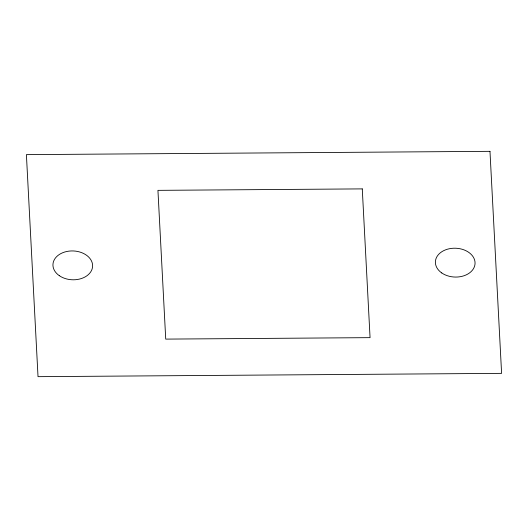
<?xml version="1.0" encoding="UTF-8"?>
<svg xmlns="http://www.w3.org/2000/svg" width="528" height="528" viewBox="0 0 528 528"><rect width="100%" height="100%" fill="white"/><g stroke="black" fill="none" stroke-linecap="round" stroke-linejoin="round"><path stroke-width="0.79" d="M489.977 151.331L26.4 154.638L38.023 376.669L501.6 373.362L489.977 151.331M362.274 188.892L157.938 190.351L165.726 339.108L370.062 337.649L362.274 188.892M441.738 272.943A19.846 14.421 2.5 0 0 474.566 266.237A19.846 14.421 2.5 0 0 449.361 248.734A19.846 14.421 2.5 0 0 441.738 272.943M59.294 275.669A19.846 14.421 2.5 0 0 92.123 268.963A19.846 14.421 2.5 0 0 66.917 251.46A19.846 14.421 2.5 0 0 59.294 275.669"/></g></svg>
